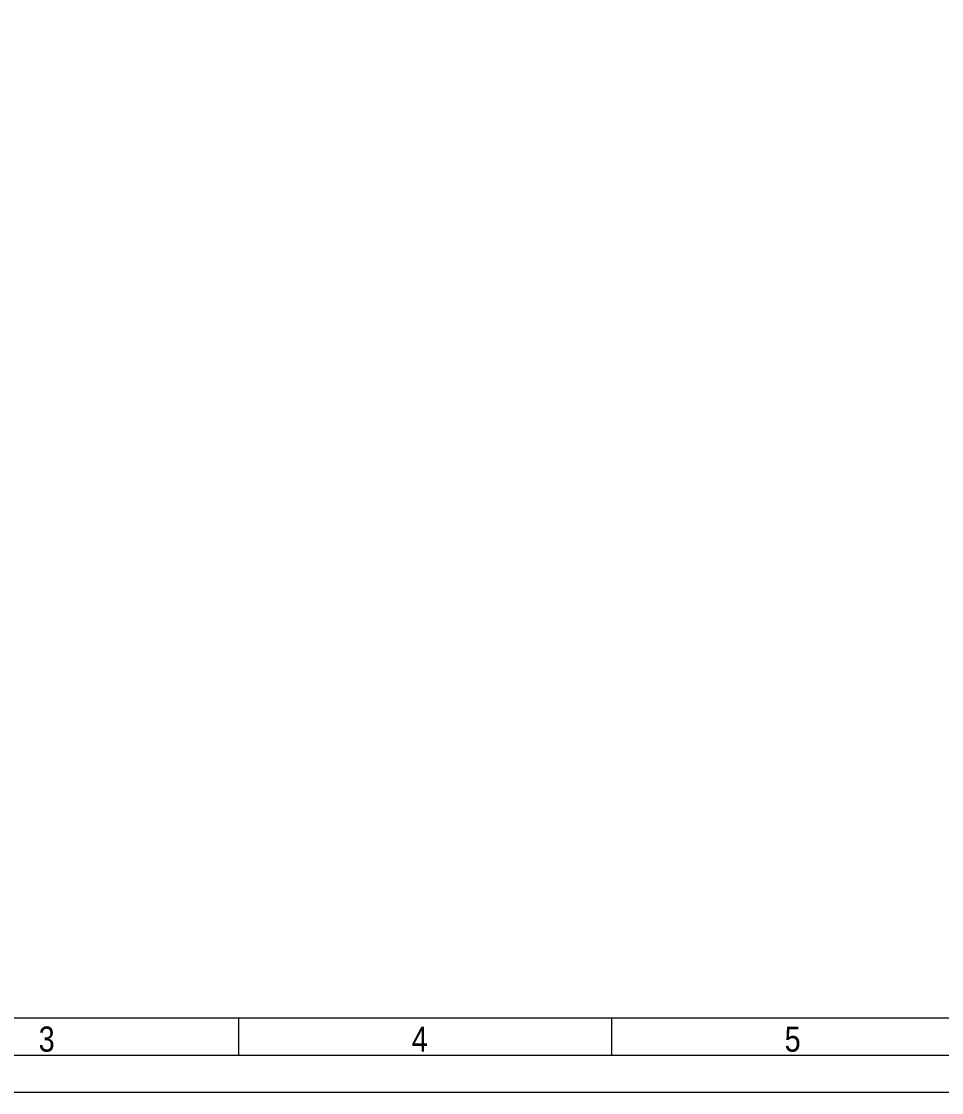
# Model space of a CAD drawing. Header units: millimetres. Extents: x 29 to 95071, y 20 to 67221.
# Drawn here: x 19693 to 39429, y 20 to 23002 of the extents above; entities that cross this region are included whole.
import ezdxf

# ---------------------------------------------------------------- set-up
doc = ezdxf.new("R2010")
doc.units = ezdxf.units.MM

msp = doc.modelspace()

# ---------------------------------------------------------------- linework, layer by layer
at = {"color": 7, "lineweight": 0}
for points in [[(95071, 20), (29, 20), (29, 67221), (95071, 67221)], [(94273, 818), (2428, 818), (2428, 66423), (94273, 66423)], [(93475, 1616), (3226, 1616), (3226, 65625), (93475, 65625)]]:
    msp.add_lwpolyline(points, close=True, dxfattribs=at)
for points in [[(24346, 1616), (24346, 818)], [(32351, 1616), (32351, 818)]]:
    msp.add_lwpolyline(points, dxfattribs=at)

# ---------------------------------------------------------------- texts
at = {"color": 7, "char_height": 539.54, "attachment_point": 1}
for s, insert in [('{\\fSwiss721BT-LightCondensed|b0|i0|c0;3}', (20063, 1437)), ('{\\fSwiss721BT-LightCondensed|b0|i0|c0;4}', (28063, 1437)), ('{\\fSwiss721BT-LightCondensed|b0|i0|c0;5}', (36063, 1437))]:
    msp.add_mtext(s, dxfattribs=dict(at, insert=insert))

doc.saveas('drawing.dxf')
